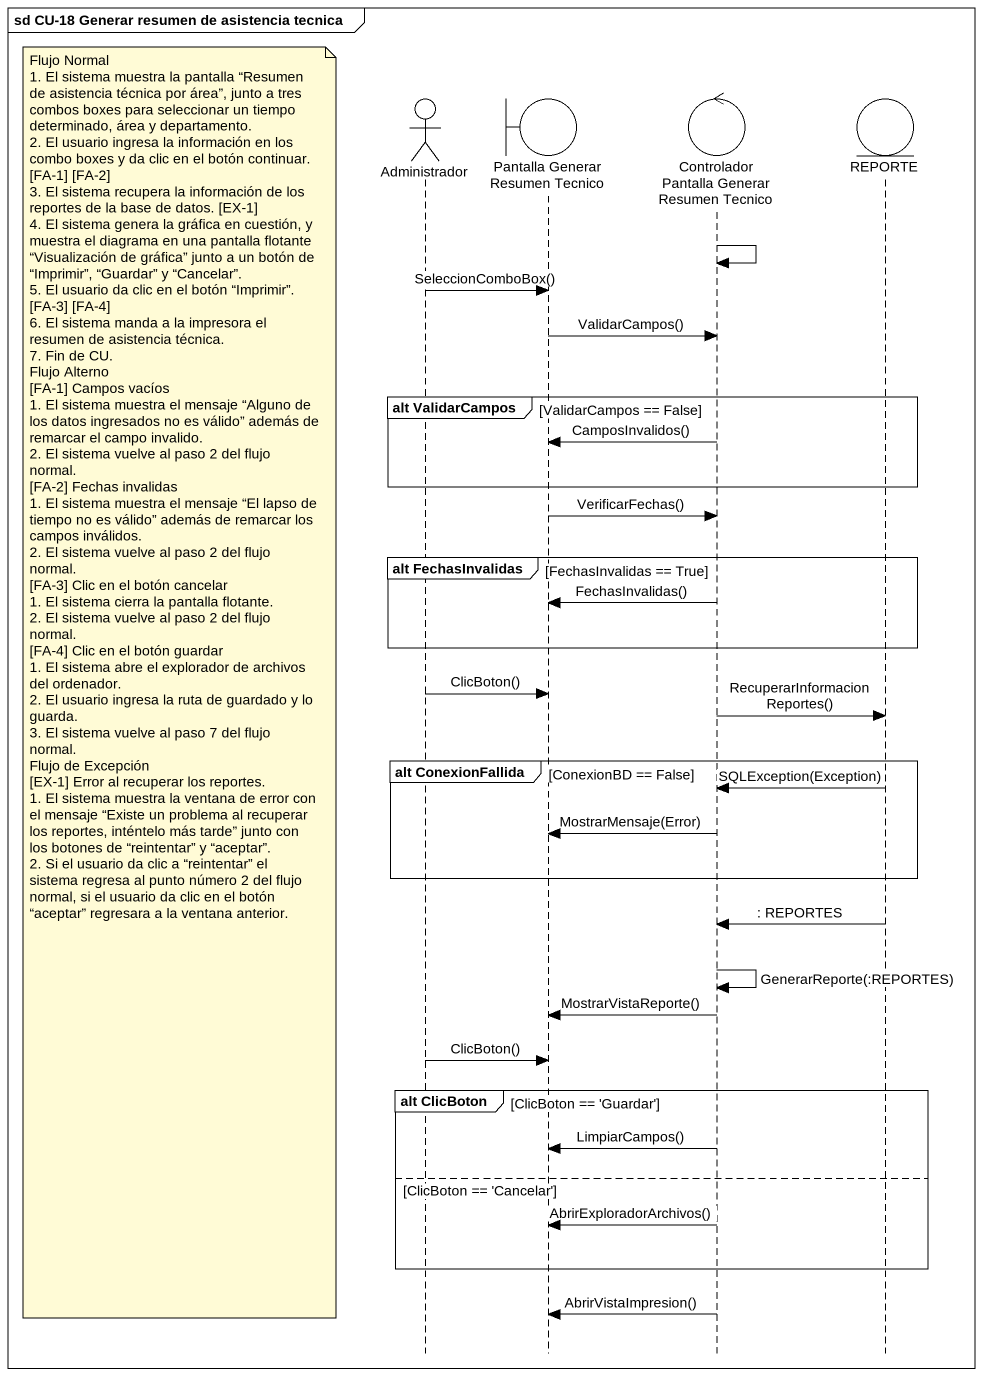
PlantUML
@startuml
mainframe sd CU-18 Generar resumen de asistencia tecnica
hide footbox
actor Administrador
boundary "Pantalla Generar Resumen Tecnico" as Pantalla_Generar_Resumen
control "Controlador Pantalla Generar Resumen Tecnico" as Controlador_Pantalla
entity REPORTE

Controlador_Pantalla -> Controlador_Pantalla
Administrador -> Pantalla_Generar_Resumen : SeleccionComboBox()
Pantalla_Generar_Resumen -> Controlador_Pantalla : ValidarCampos()
group alt ValidarCampos [ValidarCampos == False]
  Controlador_Pantalla -> Pantalla_Generar_Resumen : CamposInvalidos()
end
Pantalla_Generar_Resumen -> Controlador_Pantalla : VerificarFechas()
group alt FechasInvalidas [FechasInvalidas == True]
  Controlador_Pantalla -> Pantalla_Generar_Resumen : FechasInvalidas()
end
note left of Administrador
  Flujo Normal
  1. El sistema muestra la pantalla “Resumen de asistencia técnica por área”, junto a tres combos boxes para seleccionar un tiempo determinado, área y departamento.
  2. El usuario ingresa la información en los combo boxes y da clic en el botón continuar. [FA-1] [FA-2]
  3. El sistema recupera la información de los reportes de la base de datos. [EX-1]
  4. El sistema genera la gráfica en cuestión, y muestra el diagrama en una pantalla flotante “Visualización de gráfica” junto a un botón de “Imprimir”, “Guardar” y “Cancelar”.
  5. El usuario da clic en el botón “Imprimir”. [FA-3] [FA-4]
  6. El sistema manda a la impresora el resumen de asistencia técnica.
  7. Fin de CU.
  Flujo Alterno
  [FA-1] Campos vacíos
  1. El sistema muestra el mensaje “Alguno de los datos ingresados no es válido” además de remarcar el campo invalido.
  2. El sistema vuelve al paso 2 del flujo normal.
  [FA-2] Fechas invalidas
  1. El sistema muestra el mensaje “El lapso de tiempo no es válido” además de remarcar los campos inválidos.
  2. El sistema vuelve al paso 2 del flujo normal.
  [FA-3] Clic en el botón cancelar
  1. El sistema cierra la pantalla flotante.
  2. El sistema vuelve al paso 2 del flujo normal.
  [FA-4] Clic en el botón guardar
  1. El sistema abre el explorador de archivos del ordenador.
  2. El usuario ingresa la ruta de guardado y lo guarda.
  3. El sistema vuelve al paso 7 del flujo normal.
  Flujo de Excepción
  [EX-1] Error al recuperar los reportes.
  1. El sistema muestra la ventana de error con el mensaje “Existe un problema al recuperar los reportes, inténtelo más tarde” junto con los botones de “reintentar” y “aceptar”.
  2. Si el usuario da clic a “reintentar” el sistema regresa al punto número 2 del flujo normal, si el usuario da clic en el botón “aceptar” regresara a la ventana anterior.
end note
Administrador -> Pantalla_Generar_Resumen : ClicBoton()
Controlador_Pantalla -> REPORTE : RecuperarInformacionReportes()
group alt ConexionFallida [ConexionBD == False]
  REPORTE -> Controlador_Pantalla : SQLException(Exception)
  Controlador_Pantalla -> Pantalla_Generar_Resumen : MostrarMensaje(Error)
end
REPORTE -> Controlador_Pantalla : : REPORTES
Controlador_Pantalla -> Controlador_Pantalla : GenerarReporte(:REPORTES)
Controlador_Pantalla -> Pantalla_Generar_Resumen : MostrarVistaReporte()
Administrador -> Pantalla_Generar_Resumen : ClicBoton()
group alt ClicBoton [ClicBoton == 'Guardar']
  Controlador_Pantalla -> Pantalla_Generar_Resumen : LimpiarCampos()
else ClicBoton == 'Cancelar'
  Controlador_Pantalla -> Pantalla_Generar_Resumen : AbrirExploradorArchivos()
end
Controlador_Pantalla -> Pantalla_Generar_Resumen : AbrirVistaImpresion()
@enduml
